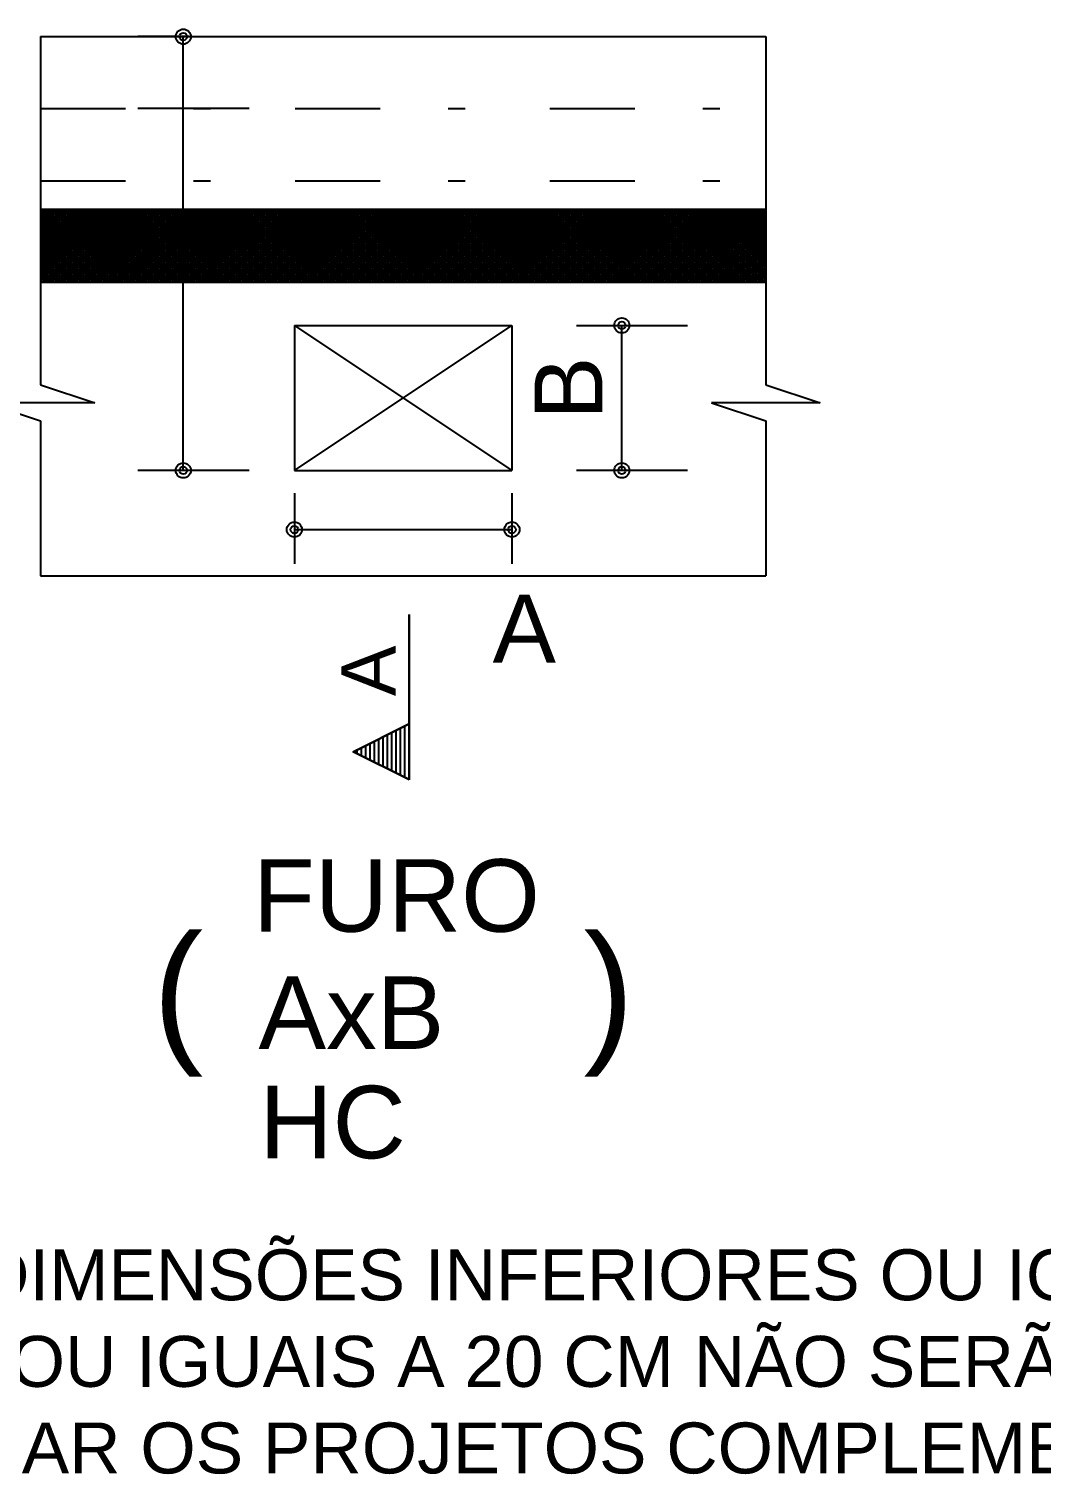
# Model space of a CAD drawing. Extents: x 0 to 119, y 0 to 84.
# Drawn here: x 19.59 to 25.56, y 19.87 to 28.43 of the extents above; entities that cross this region are included whole.
import ezdxf

# ---------------------------------------------------------------- set-up
doc = ezdxf.new("R2010")
doc.units = 0
doc.header["$MEASUREMENT"] = 0
doc.linetypes.add('ESTILO_TQS_0003', pattern=[1.5, 0.5, -0.4, 0.1, -0.5])
for name, color, linetype in [('15', 12, 'CONTINUOUS'), ('29', 9, 'CONTINUOUS'), ('3', 7, 'CONTINUOUS')]:
    doc.layers.add(name, color=color, linetype=linetype)
doc.styles.add('TQS_ARIAL', font='arial.ttf')

msp = doc.modelspace()

# ---------------------------------------------------------------- linework, layer by layer
at = {"layer": '29', "color": 9, "linetype": 'Continuous'}
for p, q in [((19.66211, 26.94531), (20.083916, 27.367115)), ((19.66211, 26.959452), (20.069773, 27.367115)), ((19.66211, 26.973594), (20.055631, 27.367115)), ((19.66211, 26.987736), (20.041489, 27.367115)), ((19.66211, 27.001878), (20.027347, 27.367115)), ((19.66211, 27.016021), (20.013205, 27.367115)), ((19.66211, 27.030163), (19.999063, 27.367115)), ((19.66211, 27.044305), (19.984921, 27.367115)), ((19.66211, 27.058447), (19.970778, 27.367115)), ((19.66211, 27.072589), (19.956636, 27.367115)), ((19.66211, 27.086731), (19.942494, 27.367115)), ((19.66211, 27.100873), (19.928352, 27.367115)), ((19.66211, 27.115016), (19.91421, 27.367115)), ((19.66211, 27.129158), (19.900068, 27.367115)), ((19.66211, 27.1433), (19.885926, 27.367115)), ((19.66211, 27.157442), (19.871783, 27.367115)), ((19.66211, 27.171584), (19.857641, 27.367115)), ((19.66211, 27.185726), (19.843499, 27.367115)), ((19.66211, 27.199868), (19.829357, 27.367115)), ((19.66211, 27.21401), (19.815215, 27.367115)), ((19.66211, 27.228153), (19.801073, 27.367115)), ((19.66211, 27.242295), (19.786931, 27.367115)), ((19.66211, 27.256437), (19.772789, 27.367115)), ((19.66211, 27.270579), (19.758646, 27.367115)), ((19.66211, 27.284721), (19.744504, 27.367115)), ((19.66211, 27.298863), (19.730362, 27.367115)), ((19.66211, 27.313005), (19.71622, 27.367115)), ((19.66211, 27.327148), (19.702078, 27.367115)), ((19.66211, 27.34129), (19.687936, 27.367115)), ((19.66211, 27.355432), (19.673794, 27.367115)), ((19.66211, 27.360491), (20.082582, 26.940019)), ((19.66211, 27.346349), (20.06844, 26.940019)), ((19.66211, 27.332207), (20.054298, 26.940019)), ((19.66211, 27.318064), (20.040156, 26.940019)), ((19.669628, 27.367115), (20.096725, 26.940019)), ((19.670961, 26.940019), (20.098058, 27.367115)), ((19.68377, 27.367115), (20.110867, 26.940019)), ((19.685103, 26.940019), (20.1122, 27.367115)), ((19.697912, 27.367115), (20.125009, 26.940019)), ((19.699245, 26.940019), (20.126342, 27.367115)), ((19.712054, 27.367115), (20.139151, 26.940019)), ((19.713387, 26.940019), (20.140484, 27.367115)), ((19.726196, 27.367115), (20.153293, 26.940019)), ((19.727529, 26.940019), (20.154626, 27.367115)), ((19.740338, 27.367115), (20.167435, 26.940019)), ((19.741672, 26.940019), (20.168768, 27.367115)), ((19.754481, 27.367115), (20.181577, 26.940019)), ((19.755814, 26.940019), (20.18291, 27.367115)), ((19.768623, 27.367115), (20.195719, 26.940019)), ((19.769956, 26.940019), (20.197053, 27.367115)), ((19.782765, 27.367115), (20.209862, 26.940019)), ((19.784098, 26.940019), (20.211195, 27.367115)), ((19.796907, 27.367115), (20.224004, 26.940019)), ((19.79824, 26.940019), (20.225337, 27.367115)), ((19.811049, 27.367115), (20.238146, 26.940019)), ((19.812382, 26.940019), (20.239479, 27.367115)), ((19.825191, 27.367115), (20.252288, 26.940019)), ((19.826524, 26.940019), (20.253621, 27.367115)), ((19.839333, 27.367115), (20.26643, 26.940019)), ((19.840666, 26.940019), (20.267763, 27.367115)), ((19.853475, 27.367115), (20.280572, 26.940019)), ((19.854809, 26.940019), (20.281905, 27.367115)), ((19.867618, 27.367115), (20.294714, 26.940019)), ((19.868951, 26.940019), (20.296048, 27.367115)), ((19.88176, 27.367115), (20.308857, 26.940019)), ((19.883093, 26.940019), (20.31019, 27.367115)), ((19.895902, 27.367115), (20.322999, 26.940019)), ((19.897235, 26.940019), (20.324332, 27.367115)), ((19.910044, 27.367115), (20.337141, 26.940019)), ((19.911377, 26.940019), (20.338474, 27.367115)), ((19.924186, 27.367115), (20.351283, 26.940019)), ((19.925519, 26.940019), (20.352616, 27.367115)), ((19.938328, 27.367115), (20.365425, 26.940019)), ((19.939661, 26.940019), (20.366758, 27.367115)), ((19.95247, 27.367115), (20.379567, 26.940019)), ((19.953804, 26.940019), (20.3809, 27.367115)), ((19.966613, 27.367115), (20.393709, 26.940019)), ((19.967946, 26.940019), (20.395042, 27.367115)), ((19.980755, 27.367115), (20.407852, 26.940019)), ((19.982088, 26.940019), (20.409185, 27.367115)), ((19.994897, 27.367115), (20.421994, 26.940019)), ((19.99623, 26.940019), (20.423327, 27.367115)), ((20.009039, 27.367115), (20.436136, 26.940019)), ((20.010372, 26.940019), (20.437469, 27.367115)), ((20.023181, 27.367115), (20.450278, 26.940019)), ((20.024514, 26.940019), (20.451611, 27.367115)), ((20.037323, 27.367115), (20.46442, 26.940019)), ((20.038656, 26.940019), (20.465753, 27.367115)), ((20.051465, 27.367115), (20.478562, 26.940019)), ((20.052799, 26.940019), (20.479895, 27.367115)), ((20.065608, 27.367115), (20.492704, 26.940019)), ((20.066941, 26.940019), (20.494037, 27.367115)), ((20.07975, 27.367115), (20.506846, 26.940019)), ((20.081083, 26.940019), (20.50818, 27.367115)), ((20.093892, 27.367115), (20.520989, 26.940019)), ((20.095225, 26.940019), (20.522322, 27.367115)), ((20.108034, 27.367115), (20.535131, 26.940019)), ((20.109367, 26.940019), (20.536464, 27.367115)), ((20.122176, 27.367115), (20.549273, 26.940019)), ((20.123509, 26.940019), (20.550606, 27.367115)), ((20.136318, 27.367115), (20.563415, 26.940019)), ((20.137651, 26.940019), (20.564748, 27.367115)), ((20.15046, 27.367115), (20.577557, 26.940019)), ((20.151793, 26.940019), (20.57889, 27.367115)), ((20.164602, 27.367115), (20.591699, 26.940019)), ((20.165936, 26.940019), (20.593032, 27.367115)), ((20.178745, 27.367115), (20.605841, 26.940019)), ((20.180078, 26.940019), (20.607175, 27.367115)), ((20.192887, 27.367115), (20.619984, 26.940019)), ((20.19422, 26.940019), (20.621317, 27.367115)), ((20.207029, 27.367115), (20.634126, 26.940019)), ((20.208362, 26.940019), (20.635459, 27.367115)), ((20.221171, 27.367115), (20.648268, 26.940019)), ((20.222504, 26.940019), (20.649601, 27.367115)), ((20.235313, 27.367115), (20.66241, 26.940019)), ((20.236646, 26.940019), (20.663743, 27.367115)), ((20.249455, 27.367115), (20.676552, 26.940019)), ((20.250788, 26.940019), (20.677885, 27.367115)), ((20.263597, 27.367115), (20.690694, 26.940019)), ((20.264931, 26.940019), (20.692027, 27.367115)), ((20.27774, 27.367115), (20.704836, 26.940019)), ((20.279073, 26.940019), (20.706169, 27.367115)), ((20.291882, 27.367115), (20.718978, 26.940019)), ((20.293215, 26.940019), (20.720312, 27.367115)), ((20.306024, 27.367115), (20.733121, 26.940019)), ((20.307357, 26.940019), (20.734454, 27.367115)), ((20.320166, 27.367115), (20.747263, 26.940019)), ((20.321499, 26.940019), (20.748596, 27.367115)), ((20.334308, 27.367115), (20.761405, 26.940019)), ((20.335641, 26.940019), (20.762738, 27.367115)), ((20.34845, 27.367115), (20.775547, 26.940019)), ((20.349783, 26.940019), (20.77688, 27.367115)), ((20.362592, 27.367115), (20.789689, 26.940019)), ((20.363925, 26.940019), (20.791022, 27.367115)), ((20.376735, 27.367115), (20.803831, 26.940019)), ((20.378068, 26.940019), (20.805164, 27.367115)), ((20.390877, 27.367115), (20.817973, 26.940019)), ((20.39221, 26.940019), (20.819307, 27.367115)), ((20.405019, 27.367115), (20.832116, 26.940019)), ((20.406352, 26.940019), (20.833449, 27.367115)), ((20.419161, 27.367115), (20.846258, 26.940019)), ((20.420494, 26.940019), (20.847591, 27.367115)), ((20.433303, 27.367115), (20.8604, 26.940019)), ((20.434636, 26.940019), (20.861733, 27.367115)), ((20.447445, 27.367115), (20.874542, 26.940019)), ((20.448778, 26.940019), (20.875875, 27.367115)), ((20.461587, 27.367115), (20.888684, 26.940019)), ((20.46292, 26.940019), (20.890017, 27.367115)), ((20.475729, 27.367115), (20.902826, 26.940019)), ((20.477063, 26.940019), (20.904159, 27.367115)), ((20.489872, 27.367115), (20.916968, 26.940019)), ((20.491205, 26.940019), (20.918302, 27.367115)), ((20.504014, 27.367115), (20.931111, 26.940019)), ((20.505347, 26.940019), (20.932444, 27.367115)), ((20.518156, 27.367115), (20.945253, 26.940019)), ((20.519489, 26.940019), (20.946586, 27.367115)), ((20.532298, 27.367115), (20.959395, 26.940019)), ((20.533631, 26.940019), (20.960728, 27.367115)), ((20.54644, 27.367115), (20.973537, 26.940019)), ((20.547773, 26.940019), (20.97487, 27.367115)), ((20.560582, 27.367115), (20.987679, 26.940019)), ((20.561915, 26.940019), (20.989012, 27.367115)), ((20.574724, 27.367115), (21.001821, 26.940019)), ((20.576058, 26.940019), (21.003154, 27.367115)), ((20.588867, 27.367115), (21.015963, 26.940019)), ((20.5902, 26.940019), (21.017296, 27.367115)), ((20.603009, 27.367115), (21.030105, 26.940019)), ((20.604342, 26.940019), (21.031439, 27.367115)), ((20.617151, 27.367115), (21.044248, 26.940019)), ((20.618484, 26.940019), (21.045581, 27.367115)), ((20.631293, 27.367115), (21.05839, 26.940019)), ((20.632626, 26.940019), (21.059723, 27.367115)), ((20.645435, 27.367115), (21.072532, 26.940019)), ((20.646768, 26.940019), (21.073865, 27.367115)), ((20.659577, 27.367115), (21.086674, 26.940019)), ((20.66091, 26.940019), (21.088007, 27.367115)), ((20.673719, 27.367115), (21.100816, 26.940019)), ((20.675052, 26.940019), (21.102149, 27.367115)), ((20.687861, 27.367115), (21.114958, 26.940019)), ((20.689195, 26.940019), (21.116291, 27.367115)), ((20.702004, 27.367115), (21.1291, 26.940019)), ((20.703337, 26.940019), (21.130434, 27.367115)), ((20.716146, 27.367115), (21.143243, 26.940019)), ((20.717479, 26.940019), (21.144576, 27.367115)), ((20.730288, 27.367115), (21.157385, 26.940019)), ((20.731621, 26.940019), (21.158718, 27.367115)), ((20.74443, 27.367115), (21.171527, 26.940019)), ((20.745763, 26.940019), (21.17286, 27.367115)), ((20.758572, 27.367115), (21.185669, 26.940019)), ((20.759905, 26.940019), (21.187002, 27.367115)), ((20.772714, 27.367115), (21.199811, 26.940019)), ((20.774047, 26.940019), (21.201144, 27.367115)), ((20.786856, 27.367115), (21.213953, 26.940019)), ((20.78819, 26.940019), (21.215286, 27.367115)), ((20.800999, 27.367115), (21.228095, 26.940019)), ((20.802332, 26.940019), (21.229429, 27.367115)), ((20.815141, 27.367115), (21.242238, 26.940019)), ((20.816474, 26.940019), (21.243571, 27.367115)), ((20.829283, 27.367115), (21.25638, 26.940019)), ((20.830616, 26.940019), (21.257713, 27.367115)), ((20.843425, 27.367115), (21.270522, 26.940019)), ((20.844758, 26.940019), (21.271855, 27.367115)), ((20.857567, 27.367115), (21.284664, 26.940019)), ((20.8589, 26.940019), (21.285997, 27.367115)), ((20.871709, 27.367115), (21.298806, 26.940019)), ((20.873042, 26.940019), (21.300139, 27.367115)), ((20.885851, 27.367115), (21.312948, 26.940019)), ((20.887185, 26.940019), (21.314281, 27.367115)), ((20.899994, 27.367115), (21.32709, 26.940019)), ((20.901327, 26.940019), (21.328423, 27.367115)), ((20.914136, 27.367115), (21.341232, 26.940019)), ((20.915469, 26.940019), (21.342566, 27.367115)), ((20.928278, 27.367115), (21.355375, 26.940019)), ((20.929611, 26.940019), (21.356708, 27.367115)), ((20.94242, 27.367115), (21.369517, 26.940019)), ((20.943753, 26.940019), (21.37085, 27.367115)), ((20.956562, 27.367115), (21.383659, 26.940019)), ((20.957895, 26.940019), (21.384992, 27.367115)), ((20.970704, 27.367115), (21.397801, 26.940019)), ((20.972037, 26.940019), (21.399134, 27.367115)), ((20.984846, 27.367115), (21.411943, 26.940019)), ((20.986179, 26.940019), (21.413276, 27.367115)), ((20.998988, 27.367115), (21.426085, 26.940019)), ((21.000322, 26.940019), (21.427418, 27.367115)), ((21.013131, 27.367115), (21.440227, 26.940019)), ((21.014464, 26.940019), (21.441561, 27.367115)), ((21.027273, 27.367115), (21.45437, 26.940019)), ((21.028606, 26.940019), (21.455703, 27.367115)), ((21.041415, 27.367115), (21.468512, 26.940019)), ((21.042748, 26.940019), (21.469845, 27.367115)), ((21.055557, 27.367115), (21.482654, 26.940019)), ((21.05689, 26.940019), (21.483987, 27.367115)), ((21.069699, 27.367115), (21.496796, 26.940019)), ((21.071032, 26.940019), (21.498129, 27.367115)), ((21.083841, 27.367115), (21.510938, 26.940019)), ((21.085174, 26.940019), (21.512271, 27.367115)), ((21.097983, 27.367115), (21.52508, 26.940019)), ((21.099317, 26.940019), (21.526413, 27.367115)), ((21.112126, 27.367115), (21.539222, 26.940019)), ((21.113459, 26.940019), (21.540555, 27.367115)), ((21.126268, 27.367115), (21.553364, 26.940019)), ((21.127601, 26.940019), (21.554698, 27.367115)), ((21.14041, 27.367115), (21.567507, 26.940019)), ((21.141743, 26.940019), (21.56884, 27.367115)), ((21.154552, 27.367115), (21.581649, 26.940019)), ((21.155885, 26.940019), (21.582982, 27.367115)), ((21.168694, 27.367115), (21.595791, 26.940019)), ((21.170027, 26.940019), (21.597124, 27.367115)), ((21.182836, 27.367115), (21.609933, 26.940019)), ((21.184169, 26.940019), (21.611266, 27.367115)), ((21.196978, 27.367115), (21.624075, 26.940019)), ((21.198311, 26.940019), (21.625408, 27.367115)), ((21.211121, 27.367115), (21.638217, 26.940019)), ((21.212454, 26.940019), (21.63955, 27.367115)), ((21.225263, 27.367115), (21.652359, 26.940019)), ((21.226596, 26.940019), (21.653693, 27.367115)), ((21.239405, 27.367115), (21.666502, 26.940019)), ((21.240738, 26.940019), (21.667835, 27.367115)), ((21.253547, 27.367115), (21.680644, 26.940019)), ((21.25488, 26.940019), (21.681977, 27.367115)), ((21.267689, 27.367115), (21.694786, 26.940019)), ((21.269022, 26.940019), (21.696119, 27.367115)), ((21.281831, 27.367115), (21.708928, 26.940019)), ((21.283164, 26.940019), (21.710261, 27.367115)), ((21.295973, 27.367115), (21.72307, 26.940019)), ((21.297306, 26.940019), (21.724403, 27.367115)), ((21.310115, 27.367115), (21.737212, 26.940019)), ((21.311449, 26.940019), (21.738545, 27.367115)), ((21.324258, 27.367115), (21.751354, 26.940019)), ((21.325591, 26.940019), (21.752688, 27.367115)), ((21.3384, 27.367115), (21.765497, 26.940019)), ((21.339733, 26.940019), (21.76683, 27.367115)), ((21.352542, 27.367115), (21.779639, 26.940019)), ((21.353875, 26.940019), (21.780972, 27.367115)), ((21.366684, 27.367115), (21.793781, 26.940019)), ((21.368017, 26.940019), (21.795114, 27.367115)), ((21.380826, 27.367115), (21.807923, 26.940019)), ((21.382159, 26.940019), (21.809256, 27.367115)), ((21.394968, 27.367115), (21.822065, 26.940019)), ((21.396301, 26.940019), (21.823398, 27.367115)), ((21.40911, 27.367115), (21.836207, 26.940019)), ((21.410444, 26.940019), (21.83754, 27.367115)), ((21.423253, 27.367115), (21.850349, 26.940019)), ((21.424586, 26.940019), (21.851682, 27.367115)), ((21.437395, 27.367115), (21.864491, 26.940019)), ((21.438728, 26.940019), (21.865825, 27.367115)), ((21.451537, 27.367115), (21.878634, 26.940019)), ((21.45287, 26.940019), (21.879967, 27.367115)), ((21.465679, 27.367115), (21.892776, 26.940019)), ((21.467012, 26.940019), (21.894109, 27.367115)), ((21.479821, 27.367115), (21.906918, 26.940019)), ((21.481154, 26.940019), (21.908251, 27.367115)), ((21.493963, 27.367115), (21.92106, 26.940019)), ((21.495296, 26.940019), (21.922393, 27.367115)), ((21.508105, 27.367115), (21.935202, 26.940019)), ((21.509438, 26.940019), (21.936535, 27.367115)), ((21.522247, 27.367115), (21.949344, 26.940019)), ((21.523581, 26.940019), (21.950677, 27.367115)), ((21.53639, 27.367115), (21.963486, 26.940019)), ((21.537723, 26.940019), (21.96482, 27.367115)), ((21.550532, 27.367115), (21.977629, 26.940019)), ((21.551865, 26.940019), (21.978962, 27.367115)), ((21.564674, 27.367115), (21.991771, 26.940019)), ((21.566007, 26.940019), (21.993104, 27.367115)), ((21.578816, 27.367115), (22.005913, 26.940019)), ((21.580149, 26.940019), (22.007246, 27.367115)), ((21.592958, 27.367115), (22.020055, 26.940019)), ((21.594291, 26.940019), (22.021388, 27.367115)), ((21.6071, 27.367115), (22.034197, 26.940019)), ((21.608433, 26.940019), (22.03553, 27.367115)), ((21.621242, 27.367115), (22.048339, 26.940019)), ((21.622576, 26.940019), (22.049672, 27.367115)), ((21.635385, 27.367115), (22.062481, 26.940019)), ((21.636718, 26.940019), (22.063815, 27.367115)), ((21.649527, 27.367115), (22.076624, 26.940019)), ((21.65086, 26.940019), (22.077957, 27.367115)), ((21.663669, 27.367115), (22.090766, 26.940019)), ((21.665002, 26.940019), (22.092099, 27.367115)), ((21.677811, 27.367115), (22.104908, 26.940019)), ((21.679144, 26.940019), (22.106241, 27.367115)), ((21.691953, 27.367115), (22.11905, 26.940019)), ((21.693286, 26.940019), (22.120383, 27.367115)), ((21.706095, 27.367115), (22.133192, 26.940019)), ((21.707428, 26.940019), (22.134525, 27.367115)), ((21.720237, 27.367115), (22.147334, 26.940019)), ((21.721571, 26.940019), (22.148667, 27.367115)), ((21.73438, 27.367115), (22.161476, 26.940019)), ((21.735713, 26.940019), (22.162809, 27.367115)), ((21.748522, 27.367115), (22.175618, 26.940019)), ((21.749855, 26.940019), (22.176952, 27.367115)), ((21.762664, 27.367115), (22.189761, 26.940019)), ((21.763997, 26.940019), (22.191094, 27.367115)), ((21.776806, 27.367115), (22.203903, 26.940019)), ((21.778139, 26.940019), (22.205236, 27.367115)), ((21.790948, 27.367115), (22.218045, 26.940019)), ((21.792281, 26.940019), (22.219378, 27.367115)), ((21.80509, 27.367115), (22.232187, 26.940019)), ((21.806423, 26.940019), (22.23352, 27.367115)), ((21.819232, 27.367115), (22.246329, 26.940019)), ((21.820565, 26.940019), (22.247662, 27.367115)), ((21.833374, 27.367115), (22.260471, 26.940019)), ((21.834708, 26.940019), (22.261804, 27.367115)), ((21.847517, 27.367115), (22.274613, 26.940019)), ((21.84885, 26.940019), (22.275947, 27.367115)), ((21.861659, 27.367115), (22.288756, 26.940019)), ((21.862992, 26.940019), (22.290089, 27.367115)), ((21.875801, 27.367115), (22.302898, 26.940019)), ((21.877134, 26.940019), (22.304231, 27.367115)), ((21.889943, 27.367115), (22.31704, 26.940019)), ((21.891276, 26.940019), (22.318373, 27.367115)), ((21.904085, 27.367115), (22.331182, 26.940019)), ((21.905418, 26.940019), (22.332515, 27.367115)), ((21.918227, 27.367115), (22.345324, 26.940019)), ((21.91956, 26.940019), (22.346657, 27.367115)), ((21.932369, 27.367115), (22.359466, 26.940019)), ((21.933703, 26.940019), (22.360799, 27.367115)), ((21.946512, 27.367115), (22.373608, 26.940019)), ((21.947845, 26.940019), (22.374941, 27.367115)), ((21.960654, 27.367115), (22.38775, 26.940019)), ((21.961987, 26.940019), (22.389084, 27.367115)), ((21.974796, 27.367115), (22.401893, 26.940019)), ((21.976129, 26.940019), (22.403226, 27.367115)), ((21.988938, 27.367115), (22.416035, 26.940019)), ((21.990271, 26.940019), (22.417368, 27.367115)), ((22.00308, 27.367115), (22.430177, 26.940019)), ((22.004413, 26.940019), (22.43151, 27.367115)), ((22.017222, 27.367115), (22.444319, 26.940019)), ((22.018555, 26.940019), (22.445652, 27.367115)), ((22.031364, 27.367115), (22.458461, 26.940019)), ((22.032697, 26.940019), (22.459794, 27.367115)), ((22.045507, 27.367115), (22.472603, 26.940019)), ((22.04684, 26.940019), (22.473936, 27.367115)), ((22.059649, 27.367115), (22.486745, 26.940019)), ((22.060982, 26.940019), (22.488079, 27.367115)), ((22.073791, 27.367115), (22.500888, 26.940019)), ((22.075124, 26.940019), (22.502221, 27.367115)), ((22.087933, 27.367115), (22.51503, 26.940019)), ((22.089266, 26.940019), (22.516363, 27.367115)), ((22.102075, 27.367115), (22.529172, 26.940019)), ((22.103408, 26.940019), (22.530505, 27.367115)), ((22.116217, 27.367115), (22.543314, 26.940019)), ((22.11755, 26.940019), (22.544647, 27.367115)), ((22.130359, 27.367115), (22.557456, 26.940019)), ((22.131692, 26.940019), (22.558789, 27.367115)), ((22.144501, 27.367115), (22.571598, 26.940019)), ((22.145835, 26.940019), (22.572931, 27.367115)), ((22.158644, 27.367115), (22.58574, 26.940019)), ((22.159977, 26.940019), (22.587074, 27.367115)), ((22.172786, 27.367115), (22.599883, 26.940019)), ((22.174119, 26.940019), (22.601216, 27.367115)), ((22.186928, 27.367115), (22.614025, 26.940019)), ((22.188261, 26.940019), (22.615358, 27.367115)), ((22.20107, 27.367115), (22.628167, 26.940019)), ((22.202403, 26.940019), (22.6295, 27.367115)), ((22.215212, 27.367115), (22.642309, 26.940019)), ((22.216545, 26.940019), (22.643642, 27.367115)), ((22.229354, 27.367115), (22.656451, 26.940019)), ((22.230687, 26.940019), (22.657784, 27.367115)), ((22.243496, 27.367115), (22.670593, 26.940019)), ((22.24483, 26.940019), (22.671926, 27.367115)), ((22.257639, 27.367115), (22.684735, 26.940019)), ((22.258972, 26.940019), (22.686068, 27.367115)), ((22.271781, 27.367115), (22.698877, 26.940019)), ((22.273114, 26.940019), (22.700211, 27.367115)), ((22.285923, 27.367115), (22.71302, 26.940019)), ((22.287256, 26.940019), (22.714353, 27.367115)), ((22.300065, 27.367115), (22.727162, 26.940019)), ((22.301398, 26.940019), (22.728495, 27.367115)), ((22.314207, 27.367115), (22.741304, 26.940019)), ((22.31554, 26.940019), (22.742637, 27.367115)), ((22.328349, 27.367115), (22.755446, 26.940019)), ((22.329682, 26.940019), (22.756779, 27.367115)), ((22.342491, 27.367115), (22.769588, 26.940019)), ((22.343824, 26.940019), (22.770921, 27.367115)), ((22.356633, 27.367115), (22.78373, 26.940019)), ((22.357967, 26.940019), (22.785063, 27.367115)), ((22.370776, 27.367115), (22.797872, 26.940019)), ((22.372109, 26.940019), (22.799206, 27.367115)), ((22.384918, 27.367115), (22.812015, 26.940019)), ((22.386251, 26.940019), (22.813348, 27.367115)), ((22.39906, 27.367115), (22.826157, 26.940019)), ((22.400393, 26.940019), (22.82749, 27.367115)), ((22.413202, 27.367115), (22.840299, 26.940019)), ((22.414535, 26.940019), (22.841632, 27.367115)), ((22.427344, 27.367115), (22.854441, 26.940019)), ((22.428677, 26.940019), (22.855774, 27.367115)), ((22.441486, 27.367115), (22.868583, 26.940019)), ((22.442819, 26.940019), (22.869916, 27.367115)), ((22.455628, 27.367115), (22.882725, 26.940019)), ((22.456962, 26.940019), (22.884058, 27.367115)), ((22.469771, 27.367115), (22.896867, 26.940019)), ((22.471104, 26.940019), (22.898201, 27.367115)), ((22.483913, 27.367115), (22.91101, 26.940019)), ((22.485246, 26.940019), (22.912343, 27.367115)), ((22.498055, 27.367115), (22.925152, 26.940019)), ((22.499388, 26.940019), (22.926485, 27.367115)), ((22.512197, 27.367115), (22.939294, 26.940019)), ((22.51353, 26.940019), (22.940627, 27.367115)), ((22.526339, 27.367115), (22.953436, 26.940019)), ((22.527672, 26.940019), (22.954769, 27.367115)), ((22.540481, 27.367115), (22.967578, 26.940019)), ((22.541814, 26.940019), (22.968911, 27.367115)), ((22.554623, 27.367115), (22.98172, 26.940019)), ((22.555957, 26.940019), (22.983053, 27.367115)), ((22.568766, 27.367115), (22.995862, 26.940019)), ((22.570099, 26.940019), (22.997195, 27.367115)), ((22.582908, 27.367115), (23.010004, 26.940019)), ((22.584241, 26.940019), (23.011338, 27.367115)), ((22.59705, 27.367115), (23.024147, 26.940019)), ((22.598383, 26.940019), (23.02548, 27.367115)), ((22.611192, 27.367115), (23.038289, 26.940019)), ((22.612525, 26.940019), (23.039622, 27.367115)), ((22.625334, 27.367115), (23.052431, 26.940019)), ((22.626667, 26.940019), (23.053764, 27.367115)), ((22.639476, 27.367115), (23.066573, 26.940019)), ((22.640809, 26.940019), (23.067906, 27.367115)), ((22.653618, 27.367115), (23.080715, 26.940019)), ((22.654951, 26.940019), (23.082048, 27.367115)), ((22.66776, 27.367115), (23.094857, 26.940019)), ((22.669094, 26.940019), (23.09619, 27.367115)), ((22.681903, 27.367115), (23.108999, 26.940019)), ((22.683236, 26.940019), (23.110333, 27.367115)), ((22.696045, 27.367115), (23.123142, 26.940019)), ((22.697378, 26.940019), (23.124475, 27.367115)), ((22.710187, 27.367115), (23.137284, 26.940019)), ((22.71152, 26.940019), (23.138617, 27.367115)), ((22.724329, 27.367115), (23.151426, 26.940019)), ((22.725662, 26.940019), (23.152759, 27.367115)), ((22.738471, 27.367115), (23.165568, 26.940019)), ((22.739804, 26.940019), (23.166901, 27.367115)), ((22.752613, 27.367115), (23.17971, 26.940019)), ((22.753946, 26.940019), (23.181043, 27.367115)), ((22.766755, 27.367115), (23.193852, 26.940019)), ((22.768089, 26.940019), (23.195185, 27.367115)), ((22.780898, 27.367115), (23.207994, 26.940019)), ((22.782231, 26.940019), (23.209327, 27.367115)), ((22.79504, 27.367115), (23.222136, 26.940019)), ((22.796373, 26.940019), (23.22347, 27.367115)), ((22.809182, 27.367115), (23.236279, 26.940019)), ((22.810515, 26.940019), (23.237612, 27.367115)), ((22.823324, 27.367115), (23.250421, 26.940019)), ((22.824657, 26.940019), (23.251754, 27.367115)), ((22.837466, 27.367115), (23.264563, 26.940019)), ((22.838799, 26.940019), (23.265896, 27.367115)), ((22.851608, 27.367115), (23.278705, 26.940019)), ((22.852941, 26.940019), (23.280038, 27.367115)), ((22.86575, 27.367115), (23.292847, 26.940019)), ((22.867084, 26.940019), (23.29418, 27.367115)), ((22.879893, 27.367115), (23.306989, 26.940019)), ((22.881226, 26.940019), (23.308322, 27.367115)), ((22.894035, 27.367115), (23.321131, 26.940019)), ((22.895368, 26.940019), (23.322465, 27.367115)), ((22.908177, 27.367115), (23.335274, 26.940019)), ((22.90951, 26.940019), (23.336607, 27.367115)), ((22.922319, 27.367115), (23.349416, 26.940019)), ((22.923652, 26.940019), (23.350749, 27.367115)), ((22.936461, 27.367115), (23.363558, 26.940019)), ((22.937794, 26.940019), (23.364891, 27.367115)), ((22.950603, 27.367115), (23.3777, 26.940019)), ((22.951936, 26.940019), (23.379033, 27.367115)), ((22.964745, 27.367115), (23.391842, 26.940019)), ((22.966078, 26.940019), (23.393175, 27.367115)), ((22.978887, 27.367115), (23.405984, 26.940019)), ((22.980221, 26.940019), (23.407317, 27.367115)), ((22.99303, 27.367115), (23.420126, 26.940019)), ((22.994363, 26.940019), (23.42146, 27.367115)), ((23.007172, 27.367115), (23.434269, 26.940019)), ((23.008505, 26.940019), (23.435602, 27.367115)), ((23.021314, 27.367115), (23.448411, 26.940019)), ((23.022647, 26.940019), (23.449744, 27.367115)), ((23.035456, 27.367115), (23.462553, 26.940019)), ((23.036789, 26.940019), (23.463886, 27.367115)), ((23.049598, 27.367115), (23.476695, 26.940019)), ((23.050931, 26.940019), (23.478028, 27.367115)), ((23.06374, 27.367115), (23.490837, 26.940019)), ((23.065073, 26.940019), (23.49217, 27.367115)), ((23.077882, 27.367115), (23.504979, 26.940019)), ((23.079216, 26.940019), (23.506312, 27.367115)), ((23.092025, 27.367115), (23.519121, 26.940019)), ((23.093358, 26.940019), (23.520454, 27.367115)), ((23.106167, 27.367115), (23.533263, 26.940019)), ((23.1075, 26.940019), (23.534597, 27.367115)), ((23.120309, 27.367115), (23.547406, 26.940019)), ((23.121642, 26.940019), (23.548739, 27.367115)), ((23.134451, 27.367115), (23.561548, 26.940019)), ((23.135784, 26.940019), (23.562881, 27.367115)), ((23.148593, 27.367115), (23.57569, 26.940019)), ((23.149926, 26.940019), (23.577023, 27.367115)), ((23.162735, 27.367115), (23.589832, 26.940019)), ((23.164068, 26.940019), (23.591165, 27.367115)), ((23.176877, 27.367115), (23.603974, 26.940019)), ((23.17821, 26.940019), (23.605307, 27.367115)), ((23.191019, 27.367115), (23.618116, 26.940019)), ((23.192353, 26.940019), (23.619449, 27.367115)), ((23.205162, 27.367115), (23.632258, 26.940019)), ((23.206495, 26.940019), (23.633592, 27.367115)), ((23.219304, 27.367115), (23.646401, 26.940019)), ((23.220637, 26.940019), (23.647734, 27.367115)), ((23.233446, 27.367115), (23.660543, 26.940019)), ((23.234779, 26.940019), (23.661876, 27.367115)), ((23.247588, 27.367115), (23.674685, 26.940019)), ((23.248921, 26.940019), (23.676018, 27.367115)), ((23.26173, 27.367115), (23.688827, 26.940019)), ((23.263063, 26.940019), (23.69016, 27.367115)), ((23.275872, 27.367115), (23.702969, 26.940019)), ((23.277205, 26.940019), (23.704302, 27.367115)), ((23.290014, 27.367115), (23.717111, 26.940019)), ((23.291348, 26.940019), (23.718444, 27.367115)), ((23.304157, 27.367115), (23.731253, 26.940019)), ((23.30549, 26.940019), (23.732587, 27.367115)), ((23.318299, 27.367115), (23.745396, 26.940019)), ((23.319632, 26.940019), (23.746729, 27.367115)), ((23.332441, 27.367115), (23.759538, 26.940019)), ((23.333774, 26.940019), (23.760871, 27.367115)), ((23.346583, 27.367115), (23.77368, 26.940019)), ((23.347916, 26.940019), (23.775013, 27.367115)), ((23.360725, 27.367115), (23.787822, 26.940019)), ((23.362058, 26.940019), (23.789155, 27.367115)), ((23.374867, 27.367115), (23.801964, 26.940019)), ((23.3762, 26.940019), (23.803297, 27.367115)), ((23.389009, 27.367115), (23.816106, 26.940019)), ((23.390343, 26.940019), (23.817439, 27.367115)), ((23.403152, 27.367115), (23.830248, 26.940019)), ((23.404485, 26.940019), (23.831581, 27.367115)), ((23.417294, 27.367115), (23.84439, 26.940019)), ((23.418627, 26.940019), (23.845724, 27.367115)), ((23.431436, 27.367115), (23.858533, 26.940019)), ((23.432769, 26.940019), (23.859866, 27.367115)), ((23.445578, 27.367115), (23.872675, 26.940019)), ((23.446911, 26.940019), (23.874008, 27.367115)), ((23.45972, 27.367115), (23.886817, 26.940019)), ((23.461053, 26.940019), (23.88815, 27.367115)), ((23.473862, 27.367115), (23.900959, 26.940019)), ((23.475195, 26.940019), (23.902292, 27.367115)), ((23.488004, 27.367115), (23.915101, 26.940019)), ((23.489337, 26.940019), (23.916434, 27.367115)), ((23.502146, 27.367115), (23.929243, 26.940019)), ((23.50348, 26.940019), (23.930576, 27.367115)), ((23.516289, 27.367115), (23.933078, 26.950326)), ((23.517622, 26.940019), (23.933078, 27.355475)), ((23.530431, 27.367115), (23.933078, 26.964468)), ((23.531764, 26.940019), (23.933078, 27.341333)), ((23.544573, 27.367115), (23.933078, 26.97861)), ((23.545906, 26.940019), (23.933078, 27.327191)), ((23.558715, 27.367115), (23.933078, 26.992752)), ((23.572857, 27.367115), (23.933078, 27.006894)), ((23.586999, 27.367115), (23.933078, 27.021037)), ((23.601141, 27.367115), (23.933078, 27.035179)), ((23.615284, 27.367115), (23.933078, 27.049321)), ((23.629426, 27.367115), (23.933078, 27.063463)), ((23.643568, 27.367115), (23.933078, 27.077605)), ((23.65771, 27.367115), (23.933078, 27.091747)), ((23.671852, 27.367115), (23.933078, 27.105889)), ((23.685994, 27.367115), (23.933078, 27.120032)), ((23.700136, 27.367115), (23.933078, 27.134174)), ((23.714279, 27.367115), (23.933078, 27.148316)), ((23.728421, 27.367115), (23.933078, 27.162458)), ((23.742563, 27.367115), (23.933078, 27.1766)), ((23.756705, 27.367115), (23.933078, 27.190742)), ((23.770847, 27.367115), (23.933078, 27.204884)), ((23.784989, 27.367115), (23.933078, 27.219027)), ((23.799131, 27.367115), (23.933078, 27.233169)), ((23.813273, 27.367115), (23.933078, 27.247311)), ((23.827416, 27.367115), (23.933078, 27.261453)), ((23.841558, 27.367115), (23.933078, 27.275595)), ((23.8557, 27.367115), (23.933078, 27.289737)), ((23.869842, 27.367115), (23.933078, 27.303879)), ((23.883984, 27.367115), (23.933078, 27.318021)), ((23.898126, 27.367115), (23.933078, 27.332164)), ((23.912268, 27.367115), (23.933078, 27.346306)), ((23.926411, 27.367115), (23.933078, 27.360448)), ((19.66211, 27.303922), (20.026014, 26.940019)), ((19.66211, 27.28978), (20.011872, 26.940019)), ((19.66211, 27.275638), (19.99773, 26.940019)), ((19.66211, 27.261496), (19.983587, 26.940019)), ((19.66211, 27.247354), (19.969445, 26.940019)), ((19.66211, 27.233212), (19.955303, 26.940019)), ((23.560048, 26.940019), (23.933078, 27.313048)), ((23.57419, 26.940019), (23.933078, 27.298906)), ((23.588332, 26.940019), (23.933078, 27.284764)), ((23.602475, 26.940019), (23.933078, 27.270622)), ((23.616617, 26.940019), (23.933078, 27.25648)), ((23.630759, 26.940019), (23.933078, 27.242338)), ((19.66211, 27.21907), (19.941161, 26.940019)), ((19.66211, 27.204927), (19.927019, 26.940019)), ((19.66211, 27.190785), (19.912877, 26.940019)), ((19.66211, 27.176643), (19.898735, 26.940019)), ((19.66211, 27.162501), (19.884592, 26.940019)), ((19.66211, 27.148359), (19.87045, 26.940019)), ((23.644901, 26.940019), (23.933078, 27.228196)), ((23.659043, 26.940019), (23.933078, 27.214054)), ((23.673185, 26.940019), (23.933078, 27.199911)), ((23.687327, 26.940019), (23.933078, 27.185769)), ((23.70147, 26.940019), (23.933078, 27.171627)), ((23.715612, 26.940019), (23.933078, 27.157485)), ((23.729754, 26.940019), (23.933078, 27.143343)), ((19.66211, 27.134217), (19.856308, 26.940019)), ((19.66211, 27.120075), (19.842166, 26.940019)), ((19.66211, 27.105932), (19.828024, 26.940019)), ((19.66211, 27.09179), (19.813882, 26.940019)), ((19.66211, 27.077648), (19.79974, 26.940019)), ((19.66211, 27.063506), (19.785598, 26.940019)), ((23.743896, 26.940019), (23.933078, 27.129201)), ((23.758038, 26.940019), (23.933078, 27.115059)), ((23.77218, 26.940019), (23.933078, 27.100916)), ((23.786322, 26.940019), (23.933078, 27.086774)), ((23.800464, 26.940019), (23.933078, 27.072632)), ((23.814607, 26.940019), (23.933078, 27.05849)), ((19.66211, 27.049364), (19.771455, 26.940019)), ((19.66211, 27.035222), (19.757313, 26.940019)), ((19.66211, 27.02108), (19.743171, 26.940019)), ((19.66211, 27.006938), (19.729029, 26.940019)), ((19.66211, 26.992795), (19.714887, 26.940019)), ((19.66211, 26.978653), (19.700745, 26.940019)), ((23.828749, 26.940019), (23.933078, 27.044348)), ((23.842891, 26.940019), (23.933078, 27.030206)), ((23.857033, 26.940019), (23.933078, 27.016064)), ((23.871175, 26.940019), (23.933078, 27.001921)), ((23.885317, 26.940019), (23.933078, 26.987779)), ((23.899459, 26.940019), (23.933078, 26.973637)), ((19.66211, 26.964511), (19.686603, 26.940019)), ((19.66211, 26.950369), (19.67246, 26.940019)), ((23.913602, 26.940019), (23.933078, 26.959495)), ((23.927744, 26.940019), (23.933078, 26.945353))]:
    msp.add_line(p, q, dxfattribs=at)
msp.add_lwpolyline([(19.66211, 26.940019), (23.933078, 26.940019), (23.933078, 27.367115), (19.66211, 27.367115), (19.66211, 26.940019)], dxfattribs=at)
at = {"layer": '3', "color": 7, "linetype": 'Continuous'}
for p, q in [((19.66211, 28.385307), (23.933078, 28.385307)), ((19.66211, 28.385307), (19.66211, 26.33525)), ((20.539844, 28.385307), (20.235896, 28.385307)), ((20.502832, 27.962938), (20.502832, 28.385307)), ((23.933078, 28.385271), (23.933078, 26.33525)), ((20.890013, 27.962938), (20.235896, 27.962938)), ((20.502832, 25.830335), (20.502832, 27.962938)), ((23.933078, 27.367115), (19.66211, 27.367115)), ((23.933078, 26.940019), (19.66211, 26.940019)), ((21.156949, 26.684528), (22.438239, 26.684528)), ((21.156949, 26.684528), (21.156949, 25.830335)), ((21.156949, 25.830335), (22.438239, 26.684528)), ((21.156949, 26.684528), (22.438239, 25.830335)), ((22.438239, 26.684528), (22.438239, 25.830335)), ((22.818433, 26.684528), (23.47255, 26.684528)), ((23.085368, 25.830335), (23.085368, 26.684528)), ((19.66211, 26.33525), (19.982433, 26.228477)), ((23.933078, 26.33525), (24.253401, 26.228477)), ((19.982433, 26.228477), (19.341787, 26.228477)), ((19.341787, 26.228477), (19.66211, 26.121702)), ((24.253401, 26.228477), (23.612755, 26.228477)), ((23.612755, 26.228477), (23.933078, 26.121702)), ((19.66211, 26.121702), (19.66211, 25.210015)), ((23.933078, 26.121702), (23.933078, 25.210015)), ((20.890013, 25.830335), (20.235896, 25.830335)), ((21.156949, 25.830335), (22.438239, 25.830335)), ((23.47255, 25.830335), (22.818433, 25.830335)), ((21.156949, 25.697462), (21.156949, 25.280895)), ((22.438239, 25.697462), (22.438239, 25.280895)), ((21.156949, 25.482123), (22.438239, 25.482123)), ((19.66211, 25.210015), (23.933078, 25.210015)), ((21.832355, 24.010021), (21.832355, 24.981507)), ((21.833748, 24.981507), (21.833748, 24.007762)), ((21.501547, 24.173862), (21.832356, 24.339266)), ((21.504673, 24.173862), (21.832355, 24.337704)), ((21.808194, 24.020539), (21.808194, 24.327186)), ((21.629317, 24.109978), (21.629317, 24.237747)), ((21.65487, 24.097201), (21.65487, 24.250524)), ((21.680425, 24.084424), (21.680425, 24.263301)), ((21.705979, 24.071647), (21.705979, 24.276078)), ((21.731532, 24.05887), (21.731532, 24.288854)), ((21.757086, 24.046093), (21.757086, 24.301632)), ((21.782641, 24.033316), (21.782641, 24.314408)), ((21.833748, 24.007762), (21.501547, 24.173862)), ((21.832356, 24.010021), (21.504672, 24.173862)), ((21.527101, 24.161085), (21.527101, 24.189257)), ((21.552655, 24.148309), (21.552655, 24.199417)), ((21.578209, 24.135531), (21.578209, 24.212193)), ((21.603763, 24.122755), (21.603763, 24.224971))]:
    msp.add_line(p, q, dxfattribs=at)
at = {"layer": '3', "color": 7, "linetype": 'ESTILO_TQS_0003'}
for p, q in [((19.66211, 27.962938), (23.933078, 27.962938)), ((19.66211, 27.535841), (23.933078, 27.535841))]:
    msp.add_line(p, q, dxfattribs=at)
at = {"layer": '3', "color": 7, "linetype": 'Continuous'}
for centre, radius in [((20.502832, 28.385307), 0.044445), ((20.502832, 28.385307), 0.022155), ((23.085368, 26.684528), 0.044445), ((23.085368, 26.684528), 0.022155), ((20.502832, 25.830335), 0.044445), ((23.085368, 25.830335), 0.044445), ((20.502832, 25.830335), 0.022155), ((23.085368, 25.830335), 0.022155), ((21.156949, 25.482123), 0.044445), ((22.438239, 25.482123), 0.044445), ((21.156949, 25.482123), 0.022155), ((22.438239, 25.482123), 0.022155)]:
    msp.add_circle(centre, radius, dxfattribs=at)

# ---------------------------------------------------------------- texts
at = {"layer": '15', "color": 12, "linetype": 'Continuous', "style": 'TQS_ARIAL'}
for s, p in [('NOTA: FUROS EM VIGAS COM DIMENSÕES INFERIORES OU IGUAIS A 8 CM E FUROS EM LAJES ', (13.077696, 20.943104)), ('COM DIMENSÕES INFERIORES OU IGUAIS A 20 CM NÃO SERÃO REPRESENTADOS NA FORMA.', (13.077696, 20.433104)), ('PARA ESSES CASOS, CONSULTAR OS PROJETOS COMPLEMENTARES ESPECÍFICOS.', (13.077696, 19.923104))]:
    msp.add_text(s, height=0.3, dxfattribs=at).set_placement(p)
at = {"layer": '3', "color": 7, "linetype": 'Continuous', "style": 'TQS_ARIAL'}
for s, height, p in [('C', 0.4, (20.347508, 26.961048)), ('B', 0.4, (22.971242, 26.128619)), ('A', 0.320323, (21.753667, 24.501023))]:
    msp.add_text(s, height=height, rotation=90, dxfattribs=at).set_placement(p)
for s, height, p in [('A', 0.4, (22.324446, 24.698707)), ('FURO', 0.427097, (20.913013, 23.11363)), ('(         )', 0.641, (20.322622, 22.452965)), ('AxB', 0.427097, (20.945627, 22.423287)), ('HC', 0.427097, (20.951414, 21.779176))]:
    msp.add_text(s, height=height, dxfattribs=at).set_placement(p)

doc.saveas('drawing.dxf')
